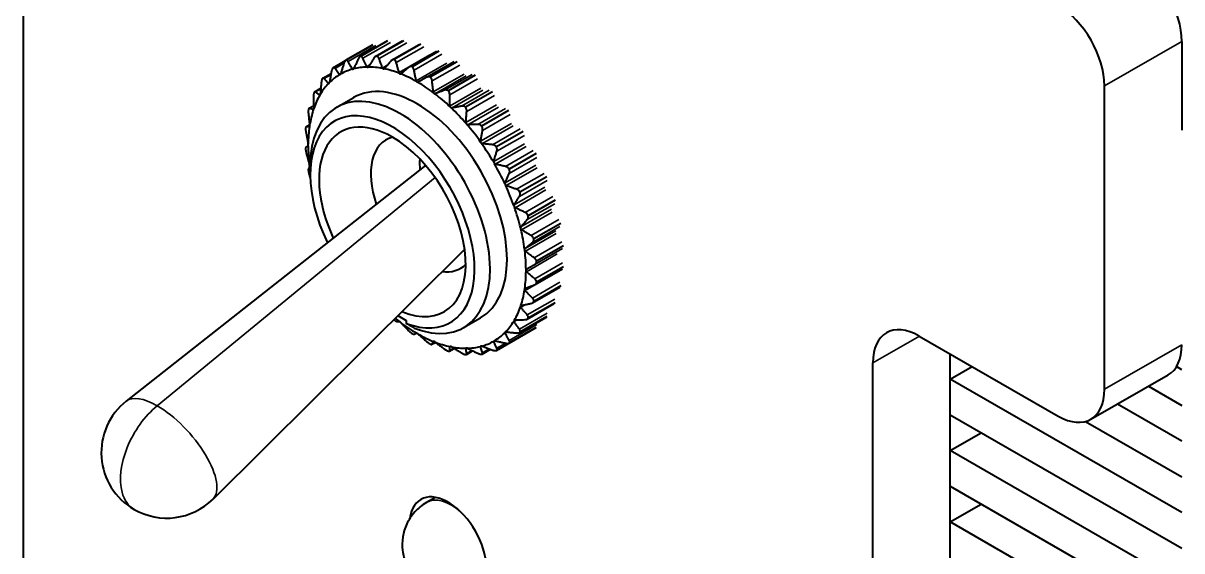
# Model space of a CAD drawing. Header units: millimetres. Extents: x 12 to 1415, y 12 to 997.
# Drawn here: x 965.08 to 996.9, y 813.14 to 827.64 of the extents above; entities that cross this region are included whole.
import ezdxf

# ---------------------------------------------------------------- set-up
doc = ezdxf.new("R2010")
doc.units = ezdxf.units.MM
doc.header["$LTSCALE"] = 1.2
doc.layers.add('가시적인 것(ISO)', color=7, linetype='Continuous', lineweight=40)
doc.layers.add('가시적인 좁은 것(ISO)', color=7, linetype='Continuous', lineweight=35)

msp = doc.modelspace()

# ---------------------------------------------------------------- linework, layer by layer
at = {"layer": '가시적인 것(ISO)'}
for p, q in [((965.076, 843.02), (965.076, 673.661)), ((973.936, 826.618), (974.674, 827.043)), ((974.676, 827.045), (973.938, 826.619)), ((974.325, 826.719), (975.065, 827.145)), ((975.08, 827.151), (974.342, 826.726)), ((974.753, 826.722), (975.495, 827.15)), ((975.525, 827.157), (974.787, 826.732)), ((975.208, 826.627), (975.955, 827.057)), ((976, 827.062), (975.262, 826.637)), ((996.895, 827.139), (996.895, 824.696)), ((975.679, 826.436), (976.431, 826.869)), ((976.493, 826.868), (975.755, 826.443)), ((973.587, 826.416), (973.925, 826.61)), ((976.155, 826.153), (976.914, 826.59)), ((976.992, 826.581), (976.254, 826.156)), ((973.303, 826.126), (973.532, 826.258)), ((977.486, 826.207), (976.747, 825.781)), ((973.081, 825.753), (973.25, 825.85)), ((977.96, 825.755), (977.222, 825.33)), ((994.774, 817.579), (994.774, 825.918)), ((973.685, 825.326), (974.152, 825.595)), ((972.929, 825.305), (973.054, 825.377)), ((978.405, 825.236), (977.667, 824.811)), ((972.848, 824.793), (972.942, 824.847)), ((978.809, 824.665), (978.071, 824.239)), ((979.162, 824.053), (978.424, 823.628)), ((976.085, 823.696), (967.906, 817.25)), ((972.958, 823.477), (972.958, 823.722)), ((979.456, 823.417), (978.717, 822.992)), ((979.682, 822.772), (978.944, 822.347)), ((979.837, 822.134), (979.098, 821.709)), ((977.202, 821.429), (970.289, 814.56)), ((979.915, 821.519), (979.176, 821.094)), ((979.132, 820.454), (979.884, 820.888)), ((979.915, 820.942), (979.176, 820.517)), ((979.063, 819.949), (979.81, 820.379)), ((979.837, 820.417), (979.098, 819.991)), ((978.918, 819.506), (979.661, 819.934)), ((979.682, 819.956), (978.944, 819.531)), ((975.362, 819.601), (975.597, 819.466)), ((975.597, 819.466), (975.597, 819.386)), ((977.17, 819.274), (977.637, 819.542)), ((978.703, 819.136), (979.443, 819.562)), ((979.456, 819.573), (978.717, 819.147)), ((975.812, 819.087), (975.872, 819.121)), ((978.073, 818.646), (978.812, 819.071)), ((978.421, 818.848), (979.16, 819.273)), ((979.162, 819.275), (978.424, 818.849)), ((976.302, 818.812), (976.396, 818.866)), ((989.683, 819.039), (993.501, 816.84)), ((976.784, 818.627), (976.91, 818.699)), ((977.247, 818.536), (977.417, 818.634)), ((977.681, 818.543), (977.911, 818.675)), ((990.531, 817.854), (990.531, 818.55)), ((990.531, 644.011), (990.531, 818.55)), ((988.41, 642.789), (988.41, 818.3)), ((990.531, 817.854), (991.136, 818.202)), ((996.895, 818.114), (996.748, 818.198)), ((996.895, 814.19), (990.531, 817.854)), ((994.399, 816.752), (996.521, 817.974)), ((995.978, 817.661), (996.895, 817.133)), ((996.895, 816.152), (995.126, 817.17)), ((990.531, 816.873), (996.895, 813.208)), ((990.531, 815.892), (990.531, 816.873)), ((994.254, 816.692), (996.895, 815.171)), ((990.531, 815.892), (991.383, 816.383)), ((996.895, 812.227), (990.531, 815.892)), ((990.531, 814.911), (996.895, 811.246)), ((990.531, 813.93), (990.531, 814.911)), ((976.397, 814.605), (976.154, 814.465)), ((990.531, 813.93), (991.383, 814.421)), ((996.895, 810.265), (990.531, 813.93))]:
    msp.add_line(p, q, dxfattribs=at)
for centre, radius, start, end in [((977.973, 823.766), 2.01, 176.0066, 184.5852), ((969.02, 815.836), 1.8, 128.2415, 240.064), ((969.02, 815.836), 1.8, 240.064, 314.8186)]:
    msp.add_arc(centre, radius, start, end, dxfattribs=at)
for centre, major_axis, ratio, start_param, end_param in [((995.623, 827.872), (-0.898, 1.56), 0.578093, 3.928925, 5.499721), ((993.501, 826.651), (0.898, -1.56), 0.578093, 0.787332, 2.358128), ((975.894, 822.568), (-2.111, 3.666), 0.578093, 6.13375, 6.279408), ((974.113, 826.428), (0.0299, -0.052), 0.578093, 5.713652, 6.542426), ((975.894, 822.568), (-2.111, 3.666), 0.578093, 5.976671, 6.122328), ((974.519, 826.482), (0.0299, -0.052), 0.578093, 5.556573, 6.385347), ((975.894, 822.568), (-2.111, 3.666), 0.578093, 5.819591, 5.965249), ((974.958, 826.439), (0.0299, -0.052), 0.578093, 5.399493, 6.228267), ((975.894, 822.568), (-2.111, 3.666), 0.578093, 5.662512, 5.808169), ((975.894, 822.568), (-2.111, 3.666), 0.578093, 0.007645, 0.153302), ((973.752, 826.279), (0.0299, -0.052), 0.578093, 5.870732, 6.699506), ((975.894, 822.568), (-1.743, 3.026), 0.578093, 3.141593, 6.283185), ((975.42, 826.301), (0.0299, -0.052), 0.578093, 5.242413, 6.071188), ((975.894, 822.568), (-2.111, 3.666), 0.578093, 5.505432, 5.651089), ((975.428, 822.3), (-1.743, 3.026), 0.578093, 2.513391, 7.070517), ((975.894, 822.568), (-2.111, 3.666), 0.578093, 0.164724, 0.310382), ((973.443, 826.039), (0.0299, -0.052), 0.578093, 6.027812, 6.856586), ((975.894, 826.072), (0.0299, -0.052), 0.578093, 5.085334, 5.914108), ((975.894, 822.568), (-2.111, 3.666), 0.578093, 5.348352, 5.49401), ((976.368, 825.755), (0.0299, -0.052), 0.578093, 4.928254, 5.757028), ((975.894, 822.568), (-2.111, 3.666), 0.578093, 0.321804, 0.467462), ((973.195, 825.713), (0.0299, -0.052), 0.578093, 6.184891, 7.013665), ((975.894, 822.568), (-2.111, 3.666), 0.578093, 5.191273, 5.33693), ((975.215, 822.178), (1.593, -2.766), 0.578093, 5.669711, 10.87186), ((975.894, 822.568), (2.111, -3.666), 0.578093, 3.620476, 3.766134), ((973.013, 825.31), (0.0299, -0.052), 0.578093, 0.058786, 0.88756), ((976.831, 825.361), (0.0299, -0.052), 0.578093, 4.771175, 5.599949), ((975.894, 822.568), (-2.111, 3.666), 0.578093, 5.034193, 5.179851), ((975.894, 822.568), (2.111, -3.666), 0.578093, 3.777556, 3.923213), ((972.902, 824.84), (0.0299, -0.052), 0.578093, 0.215865, 1.044639), ((975.215, 822.178), (-1.422, 2.47), 0.578093, 5.499721, 7.704882), ((977.27, 824.898), (0.0299, -0.052), 0.578093, 4.614095, 5.442869), ((975.894, 822.568), (-2.111, 3.666), 0.578093, 4.877113, 5.022771), ((976.064, 822.666), (-1.018, 1.768), 0.578093, 6.124504, 7.534505), ((975.215, 822.178), (1.422, -2.47), 0.578093, 5.630523, 8.641314), ((972.864, 824.313), (0.0299, -0.052), 0.578093, 0.372945, 1.201719), ((975.894, 822.568), (2.111, -3.666), 0.578093, 3.934636, 4.080293), ((977.675, 824.377), (0.0299, -0.052), 0.578093, 4.457015, 5.285789), ((975.894, 822.568), (-2.111, 3.666), 0.578093, 4.720034, 4.865691), ((978.037, 823.812), (0.0299, -0.052), 0.578093, 4.299936, 5.12871), ((972.902, 823.744), (-0.0299, 0.052), 0.578093, 3.671617, 4.500391), ((975.894, 822.568), (2.111, -3.666), 0.578093, 4.091715, 4.121261), ((976.872, 822.79), (-0.796, 0.898), 0.409351, 6.148783, 6.259669), ((975.894, 822.568), (-2.111, 3.666), 0.578093, 4.562954, 4.708612), ((978.345, 823.216), (0.0299, -0.052), 0.578093, 4.142856, 4.97163), ((975.894, 822.568), (-2.111, 3.666), 0.578093, 4.405875, 4.551532), ((978.594, 822.604), (0.0299, -0.052), 0.578093, 3.985776, 4.81455), ((975.894, 822.568), (-2.111, 3.666), 0.578093, 4.248795, 4.394452), ((978.776, 821.992), (0.0299, -0.052), 0.578093, 3.828697, 4.657471), ((975.894, 822.568), (-2.111, 3.666), 0.578093, 4.091715, 4.237373), ((978.887, 821.393), (0.0299, -0.052), 0.578093, 3.671617, 4.500391), ((975.894, 822.568), (-2.111, 3.666), 0.578093, 3.934636, 4.080293), ((976.064, 822.666), (1.018, -1.768), 0.578093, 5.866062, 6.441867), ((975.894, 822.568), (-2.111, 3.666), 0.578093, 3.777556, 3.923213), ((978.924, 820.824), (-0.0299, 0.052), 0.578093, 0.372945, 1.201719), ((978.887, 820.297), (-0.0299, 0.052), 0.578093, 0.215865, 1.044639), ((975.894, 822.568), (-2.111, 3.666), 0.578093, 3.620476, 3.766134), ((975.894, 822.568), (2.111, -3.666), 0.578093, 0.321804, 0.467462), ((978.776, 819.827), (-0.0299, 0.052), 0.578093, 0.058786, 0.88756), ((975.894, 822.568), (2.111, -3.666), 0.578093, 5.296398, 5.33693), ((975.42, 819.381), (-0.0299, 0.052), 0.578093, 4.928254, 5.757028), ((975.894, 822.568), (2.111, -3.666), 0.578093, 5.348352, 5.49401), ((975.894, 822.568), (2.111, -3.666), 0.578093, 0.164724, 0.310382), ((978.594, 819.424), (-0.0299, 0.052), 0.578093, 6.184891, 7.013665), ((975.894, 819.065), (-0.0299, 0.052), 0.578093, 5.085334, 5.914108), ((975.894, 822.568), (2.111, -3.666), 0.578093, 5.505432, 5.651089), ((975.894, 822.568), (2.111, -3.666), 0.578093, 0.007645, 0.153302), ((978.345, 819.098), (-0.0299, 0.052), 0.578093, 6.027812, 6.856586), ((989.683, 817.568), (-0.898, 1.56), 0.578093, 5.499721, 7.070517), ((976.368, 818.836), (-0.0299, 0.052), 0.578093, 5.242413, 6.071188), ((975.894, 822.568), (2.111, -3.666), 0.578093, 5.662512, 5.808169), ((976.831, 818.698), (-0.0299, 0.052), 0.578093, 5.399493, 6.228267), ((975.894, 822.568), (2.111, -3.666), 0.578093, 5.819591, 5.965249), ((975.894, 822.568), (2.111, -3.666), 0.578093, 5.976671, 6.122328), ((977.675, 818.709), (-0.0299, 0.052), 0.578093, 5.713652, 6.542426), ((975.894, 822.568), (2.111, -3.666), 0.578093, 6.13375, 6.279408), ((978.037, 818.858), (-0.0299, 0.052), 0.578093, 5.870732, 6.699506), ((995.623, 819.533), (0.898, -1.56), 0.578093, 0, 0.787332), ((977.27, 818.655), (-0.0299, 0.052), 0.578093, 5.556573, 6.385347), ((993.501, 818.312), (0.898, -1.56), 0.578093, 5.499721, 7.070517), ((976.743, 813.247), (-0.749, 1.3), 0.578093, 2.493727, 6.931051)]:
    msp.add_ellipse(centre, major_axis=major_axis, ratio=ratio, start_param=start_param, end_param=end_param, dxfattribs=at)
for points in [[(974.342, 826.726), (974.336, 826.725), (974.324, 826.72), (974.307, 826.706), (974.29, 826.686), (974.28, 826.668), (974.276, 826.658)], [(974.405, 826.675), (974.401, 826.684), (974.392, 826.699), (974.376, 826.715), (974.36, 826.725), (974.348, 826.726), (974.342, 826.726)], [(974.71, 826.679), (974.693, 826.652), (974.66, 826.599), (974.611, 826.522), (974.58, 826.471), (974.564, 826.446)], [(974.787, 826.732), (974.78, 826.732), (974.767, 826.73), (974.747, 826.72), (974.728, 826.704), (974.716, 826.688), (974.71, 826.679)], [(974.85, 826.665), (974.847, 826.675), (974.838, 826.693), (974.823, 826.713), (974.806, 826.726), (974.793, 826.731), (974.787, 826.732)], [(973.585, 826.414), (973.58, 826.41), (973.572, 826.4), (973.56, 826.379), (973.55, 826.353), (973.545, 826.331), (973.543, 826.32)], [(973.641, 826.397), (973.637, 826.403), (973.628, 826.413), (973.613, 826.421), (973.599, 826.421), (973.589, 826.417), (973.585, 826.414)], [(973.757, 826.233), (973.744, 826.251), (973.719, 826.286), (973.681, 826.34), (973.655, 826.378), (973.641, 826.397)], [(973.884, 826.537), (973.874, 826.505), (973.854, 826.441), (973.826, 826.348), (973.808, 826.288), (973.799, 826.258)], [(973.938, 826.619), (973.933, 826.617), (973.922, 826.609), (973.908, 826.591), (973.894, 826.568), (973.887, 826.548), (973.884, 826.537)], [(973.999, 826.585), (973.995, 826.592), (973.985, 826.605), (973.97, 826.617), (973.954, 826.622), (973.943, 826.621), (973.938, 826.619)], [(974.112, 826.386), (974.1, 826.408), (974.075, 826.45), (974.037, 826.516), (974.012, 826.562), (973.999, 826.585)], [(974.112, 826.386), (974.113, 826.385), (974.115, 826.381), (974.119, 826.378), (974.121, 826.376), (974.122, 826.375)], [(974.15, 826.382), (974.151, 826.384), (974.154, 826.387), (974.157, 826.393), (974.159, 826.397), (974.16, 826.399)], [(974.276, 826.658), (974.262, 826.628), (974.236, 826.569), (974.197, 826.483), (974.173, 826.427), (974.16, 826.399)], [(974.511, 826.446), (974.499, 826.47), (974.476, 826.52), (974.441, 826.596), (974.417, 826.648), (974.405, 826.675)], [(974.511, 826.446), (974.512, 826.444), (974.514, 826.44), (974.517, 826.435), (974.52, 826.433), (974.521, 826.431)], [(974.552, 826.432), (974.553, 826.433), (974.556, 826.436), (974.56, 826.44), (974.563, 826.444), (974.564, 826.446)], [(974.944, 826.41), (974.934, 826.437), (974.913, 826.492), (974.882, 826.578), (974.861, 826.636), (974.85, 826.665)], [(974.944, 826.41), (974.945, 826.407), (974.947, 826.403), (974.95, 826.397), (974.952, 826.394), (974.954, 826.393)], [(974.986, 826.386), (974.988, 826.387), (974.991, 826.389), (974.996, 826.393), (974.999, 826.396), (975.001, 826.398)], [(975.176, 826.6), (975.155, 826.577), (975.115, 826.531), (975.057, 826.463), (975.02, 826.42), (975.001, 826.398)], [(975.262, 826.637), (975.255, 826.638), (975.241, 826.639), (975.219, 826.634), (975.197, 826.621), (975.183, 826.608), (975.176, 826.6)], [(975.323, 826.556), (975.32, 826.567), (975.313, 826.587), (975.298, 826.61), (975.281, 826.627), (975.268, 826.634), (975.262, 826.637)], [(975.401, 826.279), (975.392, 826.309), (975.375, 826.369), (975.349, 826.461), (975.332, 826.524), (975.323, 826.556)], [(975.661, 826.423), (975.638, 826.404), (975.592, 826.366), (975.525, 826.31), (975.481, 826.274), (975.46, 826.256)], [(975.755, 826.443), (975.748, 826.446), (975.733, 826.45), (975.709, 826.448), (975.685, 826.44), (975.669, 826.43), (975.661, 826.423)], [(975.812, 826.35), (975.81, 826.361), (975.804, 826.383), (975.791, 826.409), (975.774, 826.43), (975.762, 826.439), (975.755, 826.443)], [(973.291, 826.116), (973.288, 826.111), (973.281, 826.099), (973.273, 826.075), (973.266, 826.046), (973.264, 826.024), (973.263, 826.012)], [(973.342, 826.116), (973.337, 826.121), (973.329, 826.128), (973.316, 826.131), (973.303, 826.127), (973.295, 826.121), (973.291, 826.116)], [(973.455, 825.99), (973.443, 826.003), (973.418, 826.03), (973.38, 826.072), (973.355, 826.101), (973.342, 826.116)], [(973.543, 826.32), (973.537, 826.286), (973.524, 826.219), (973.507, 826.121), (973.496, 826.057), (973.49, 826.026)], [(973.757, 826.233), (973.758, 826.232), (973.76, 826.229), (973.764, 826.226), (973.766, 826.225), (973.767, 826.225)], [(973.791, 826.239), (973.792, 826.24), (973.794, 826.244), (973.797, 826.25), (973.799, 826.255), (973.799, 826.258)], [(975.401, 826.279), (975.401, 826.277), (975.403, 826.272), (975.406, 826.265), (975.408, 826.262), (975.41, 826.26)], [(975.443, 826.247), (975.445, 826.247), (975.449, 826.249), (975.454, 826.252), (975.458, 826.254), (975.46, 826.256)], [(975.869, 826.057), (975.863, 826.088), (975.85, 826.152), (975.831, 826.25), (975.819, 826.316), (975.812, 826.35)], [(975.869, 826.057), (975.87, 826.054), (975.871, 826.049), (975.874, 826.042), (975.876, 826.038), (975.877, 826.036)], [(976.155, 826.153), (976.129, 826.138), (976.077, 826.108), (976.002, 826.065), (975.953, 826.036), (975.929, 826.023)], [(976.254, 826.156), (976.247, 826.16), (976.232, 826.166), (976.207, 826.169), (976.181, 826.165), (976.163, 826.158), (976.155, 826.153)], [(976.306, 826.052), (976.305, 826.064), (976.3, 826.086), (976.289, 826.115), (976.273, 826.138), (976.261, 826.151), (976.254, 826.156)], [(976.339, 825.749), (976.335, 825.782), (976.328, 825.847), (976.317, 825.948), (976.309, 826.017), (976.306, 826.052)], [(973.065, 825.733), (973.062, 825.726), (973.058, 825.712), (973.053, 825.685), (973.049, 825.655), (973.049, 825.632), (973.049, 825.62)], [(973.107, 825.749), (973.103, 825.752), (973.095, 825.756), (973.084, 825.755), (973.074, 825.747), (973.068, 825.738), (973.065, 825.733)], [(973.213, 825.662), (973.201, 825.671), (973.178, 825.69), (973.143, 825.719), (973.119, 825.739), (973.107, 825.749)], [(973.263, 826.012), (973.26, 825.977), (973.254, 825.908), (973.247, 825.807), (973.242, 825.741), (973.24, 825.708)], [(973.455, 825.99), (973.456, 825.989), (973.458, 825.987), (973.461, 825.985), (973.463, 825.984), (973.464, 825.984)], [(973.485, 826.005), (973.485, 826.007), (973.487, 826.011), (973.489, 826.018), (973.49, 826.023), (973.49, 826.026)], [(975.911, 826.017), (975.913, 826.017), (975.917, 826.018), (975.923, 826.019), (975.927, 826.021), (975.929, 826.023)], [(976.339, 825.749), (976.339, 825.747), (976.34, 825.741), (976.342, 825.734), (976.344, 825.73), (976.345, 825.727)], [(976.644, 825.796), (976.616, 825.785), (976.559, 825.764), (976.478, 825.734), (976.425, 825.714), (976.398, 825.704)], [(976.747, 825.781), (976.74, 825.787), (976.725, 825.796), (976.7, 825.803), (976.673, 825.804), (976.654, 825.799), (976.644, 825.796)], [(976.791, 825.67), (976.791, 825.682), (976.789, 825.704), (976.78, 825.735), (976.766, 825.761), (976.754, 825.775), (976.747, 825.781)], [(973.049, 825.62), (973.05, 825.585), (973.051, 825.515), (973.053, 825.413), (973.055, 825.347), (973.056, 825.314)], [(973.213, 825.662), (973.214, 825.661), (973.216, 825.66), (973.219, 825.66), (973.221, 825.66), (973.222, 825.66)], [(973.237, 825.686), (973.238, 825.688), (973.238, 825.693), (973.239, 825.7), (973.24, 825.706), (973.24, 825.708)], [(976.379, 825.702), (976.381, 825.702), (976.385, 825.701), (976.392, 825.702), (976.396, 825.704), (976.398, 825.704)], [(976.798, 825.363), (976.797, 825.396), (976.795, 825.463), (976.793, 825.565), (976.792, 825.634), (976.791, 825.67)], [(972.91, 825.272), (972.909, 825.265), (972.907, 825.249), (972.905, 825.221), (972.905, 825.189), (972.907, 825.166), (972.908, 825.155)], [(972.908, 825.155), (972.912, 825.12), (972.919, 825.051), (972.93, 824.95), (972.937, 824.884), (972.941, 824.852)], [(972.943, 825.305), (972.94, 825.306), (972.933, 825.307), (972.924, 825.302), (972.916, 825.29), (972.912, 825.279), (972.91, 825.272)], [(973.037, 825.259), (973.027, 825.263), (973.006, 825.273), (972.975, 825.289), (972.954, 825.299), (972.943, 825.305)], [(973.037, 825.259), (973.038, 825.258), (973.04, 825.258), (973.042, 825.258), (973.044, 825.259), (973.044, 825.259)], [(973.055, 825.291), (973.055, 825.293), (973.056, 825.298), (973.056, 825.306), (973.056, 825.311), (973.056, 825.314)], [(976.798, 825.363), (976.798, 825.361), (976.798, 825.355), (976.8, 825.348), (976.801, 825.343), (976.802, 825.341)], [(976.835, 825.31), (976.837, 825.309), (976.841, 825.308), (976.848, 825.308), (976.853, 825.309), (976.855, 825.309)], [(977.117, 825.36), (977.087, 825.354), (977.027, 825.342), (976.94, 825.325), (976.883, 825.314), (976.855, 825.309)], [(977.222, 825.33), (977.215, 825.336), (977.201, 825.347), (977.175, 825.358), (977.147, 825.363), (977.127, 825.362), (977.117, 825.36)], [(977.257, 825.212), (977.258, 825.224), (977.258, 825.247), (977.251, 825.278), (977.239, 825.306), (977.228, 825.322), (977.222, 825.33)], [(977.235, 824.909), (977.237, 824.941), (977.241, 825.007), (977.249, 825.108), (977.254, 825.177), (977.257, 825.212)], [(972.854, 824.794), (972.851, 824.795), (972.846, 824.793), (972.84, 824.783), (972.835, 824.768), (972.833, 824.755), (972.832, 824.747)], [(972.932, 824.789), (972.923, 824.789), (972.906, 824.79), (972.88, 824.792), (972.863, 824.794), (972.854, 824.794)], [(972.932, 824.789), (972.933, 824.789), (972.934, 824.789), (972.936, 824.79), (972.937, 824.792), (972.937, 824.793)], [(972.943, 824.829), (972.943, 824.831), (972.943, 824.836), (972.942, 824.844), (972.942, 824.849), (972.941, 824.852)], [(977.235, 824.909), (977.234, 824.906), (977.234, 824.901), (977.235, 824.893), (977.236, 824.888), (977.237, 824.886)], [(977.267, 824.85), (977.269, 824.849), (977.274, 824.848), (977.281, 824.846), (977.286, 824.846), (977.288, 824.846)], [(977.562, 824.857), (977.53, 824.856), (977.468, 824.853), (977.377, 824.85), (977.317, 824.847), (977.288, 824.846)], [(977.667, 824.811), (977.661, 824.819), (977.647, 824.832), (977.622, 824.847), (977.593, 824.856), (977.573, 824.857), (977.562, 824.857)], [(977.691, 824.691), (977.693, 824.702), (977.695, 824.725), (977.692, 824.757), (977.682, 824.786), (977.673, 824.803), (977.667, 824.811)], [(972.832, 824.747), (972.832, 824.739), (972.832, 824.722), (972.833, 824.692), (972.837, 824.66), (972.84, 824.638), (972.843, 824.627)], [(972.843, 824.627), (972.849, 824.593), (972.862, 824.526), (972.881, 824.428), (972.893, 824.365), (972.9, 824.334)], [(977.638, 824.396), (977.644, 824.428), (977.655, 824.492), (977.673, 824.59), (977.685, 824.657), (977.691, 824.691)], [(972.843, 824.231), (972.84, 824.23), (972.837, 824.225), (972.833, 824.211), (972.832, 824.193), (972.832, 824.178), (972.832, 824.17)], [(972.832, 824.17), (972.833, 824.161), (972.835, 824.143), (972.84, 824.113), (972.846, 824.082), (972.851, 824.06), (972.854, 824.049)], [(972.9, 824.264), (972.893, 824.261), (972.881, 824.253), (972.862, 824.242), (972.849, 824.235), (972.843, 824.231)], [(972.903, 824.311), (972.903, 824.313), (972.902, 824.318), (972.901, 824.326), (972.9, 824.331), (972.9, 824.334)], [(972.9, 824.264), (972.9, 824.265), (972.901, 824.266), (972.902, 824.268), (972.903, 824.27), (972.903, 824.271)], [(977.638, 824.396), (977.638, 824.394), (977.637, 824.388), (977.637, 824.381), (977.638, 824.376), (977.639, 824.373)], [(977.666, 824.334), (977.668, 824.333), (977.673, 824.331), (977.679, 824.329), (977.684, 824.328), (977.687, 824.328)], [(977.968, 824.299), (977.936, 824.302), (977.872, 824.308), (977.778, 824.318), (977.717, 824.324), (977.687, 824.328)], [(978.071, 824.239), (978.065, 824.247), (978.052, 824.262), (978.028, 824.28), (978, 824.293), (977.979, 824.298), (977.968, 824.299)], [(978.084, 824.118), (978.087, 824.129), (978.091, 824.151), (978.091, 824.183), (978.084, 824.213), (978.076, 824.231), (978.071, 824.239)], [(972.854, 824.049), (972.863, 824.017), (972.88, 823.954), (972.906, 823.862), (972.923, 823.802), (972.932, 823.772)], [(977.999, 823.839), (977.999, 823.837), (977.998, 823.832), (977.997, 823.824), (977.997, 823.819), (977.997, 823.817)], [(977.999, 823.839), (978.008, 823.869), (978.026, 823.93), (978.054, 824.023), (978.074, 824.086), (978.084, 824.118)], [(972.908, 823.627), (972.907, 823.625), (972.905, 823.617), (972.905, 823.601), (972.907, 823.58), (972.909, 823.563), (972.91, 823.555)], [(972.941, 823.698), (972.937, 823.69), (972.93, 823.675), (972.919, 823.651), (972.912, 823.635), (972.908, 823.627)], [(972.91, 823.555), (972.912, 823.546), (972.916, 823.527), (972.924, 823.497), (972.933, 823.467), (972.94, 823.447), (972.943, 823.437)], [(972.937, 823.75), (972.937, 823.752), (972.936, 823.757), (972.934, 823.765), (972.933, 823.77), (972.932, 823.772)], [(972.941, 823.698), (972.942, 823.699), (972.942, 823.7), (972.943, 823.704), (972.943, 823.706), (972.943, 823.708)], [(978.021, 823.775), (978.023, 823.774), (978.027, 823.771), (978.034, 823.768), (978.039, 823.766), (978.042, 823.766)], [(978.326, 823.699), (978.293, 823.707), (978.228, 823.722), (978.133, 823.744), (978.072, 823.758), (978.042, 823.766)], [(978.309, 823.251), (978.321, 823.278), (978.346, 823.334), (978.384, 823.42), (978.411, 823.479), (978.424, 823.509)], [(978.424, 823.628), (978.419, 823.636), (978.407, 823.652), (978.385, 823.673), (978.358, 823.689), (978.337, 823.697), (978.326, 823.699)], [(978.424, 823.509), (978.429, 823.519), (978.435, 823.54), (978.438, 823.57), (978.434, 823.6), (978.428, 823.619), (978.424, 823.628)], [(972.943, 823.437), (972.949, 823.422), (972.954, 823.407), (972.96, 823.392)], [(978.309, 823.251), (978.308, 823.248), (978.306, 823.244), (978.304, 823.237), (978.304, 823.232), (978.304, 823.229)], [(978.324, 823.186), (978.326, 823.184), (978.33, 823.181), (978.337, 823.177), (978.341, 823.175), (978.344, 823.174)], [(978.625, 823.073), (978.593, 823.085), (978.529, 823.107), (978.435, 823.141), (978.374, 823.163), (978.344, 823.174)], [(978.559, 822.646), (978.574, 822.67), (978.606, 822.721), (978.654, 822.798), (978.688, 822.851), (978.705, 822.878)], [(978.717, 822.992), (978.713, 823.001), (978.703, 823.018), (978.683, 823.04), (978.657, 823.06), (978.636, 823.069), (978.625, 823.073)], [(978.705, 822.878), (978.71, 822.887), (978.719, 822.906), (978.725, 822.935), (978.725, 822.964), (978.721, 822.983), (978.717, 822.992)], [(978.559, 822.646), (978.557, 822.644), (978.555, 822.639), (978.553, 822.633), (978.552, 822.628), (978.552, 822.626)], [(978.567, 822.582), (978.569, 822.58), (978.572, 822.577), (978.579, 822.572), (978.583, 822.569), (978.586, 822.568)], [(978.86, 822.436), (978.828, 822.451), (978.766, 822.481), (978.674, 822.525), (978.615, 822.554), (978.586, 822.568)], [(978.743, 822.039), (978.762, 822.06), (978.799, 822.104), (978.858, 822.171), (978.898, 822.217), (978.918, 822.241)], [(978.944, 822.347), (978.941, 822.356), (978.933, 822.373), (978.914, 822.397), (978.89, 822.419), (978.871, 822.431), (978.86, 822.436)], [(978.918, 822.241), (978.925, 822.248), (978.936, 822.265), (978.946, 822.292), (978.949, 822.319), (978.946, 822.338), (978.944, 822.347)], [(978.743, 822.039), (978.742, 822.037), (978.739, 822.033), (978.736, 822.027), (978.734, 822.023), (978.734, 822.021)], [(978.744, 821.977), (978.746, 821.975), (978.749, 821.972), (978.755, 821.967), (978.759, 821.963), (978.762, 821.962)], [(979.024, 821.803), (978.993, 821.821), (978.934, 821.857), (978.846, 821.91), (978.79, 821.945), (978.762, 821.962)], [(978.858, 821.445), (978.879, 821.463), (978.923, 821.499), (978.99, 821.555), (979.036, 821.593), (979.059, 821.612)], [(979.098, 821.709), (979.096, 821.718), (979.09, 821.735), (979.074, 821.76), (979.052, 821.784), (979.034, 821.797), (979.024, 821.803)], [(979.059, 821.612), (979.067, 821.619), (979.08, 821.633), (979.093, 821.657), (979.1, 821.683), (979.1, 821.7), (979.098, 821.709)], [(978.858, 821.445), (978.856, 821.443), (978.853, 821.44), (978.849, 821.435), (978.847, 821.431), (978.846, 821.429)], [(978.851, 821.387), (978.852, 821.385), (978.855, 821.381), (978.861, 821.376), (978.865, 821.372), (978.867, 821.371)], [(979.113, 821.191), (979.084, 821.211), (979.028, 821.252), (978.946, 821.312), (978.893, 821.351), (978.867, 821.371)], [(978.899, 820.879), (978.923, 820.893), (978.972, 820.921), (979.047, 820.964), (979.099, 820.994), (979.125, 821.009)], [(979.176, 821.094), (979.175, 821.102), (979.171, 821.119), (979.158, 821.145), (979.139, 821.169), (979.122, 821.184), (979.113, 821.191)], [(979.125, 821.009), (979.133, 821.014), (979.149, 821.026), (979.165, 821.046), (979.174, 821.069), (979.177, 821.086), (979.176, 821.094)], [(978.899, 820.879), (978.897, 820.877), (978.894, 820.875), (978.889, 820.871), (978.886, 820.867), (978.885, 820.866)], [(978.885, 820.826), (978.886, 820.824), (978.889, 820.82), (978.894, 820.815), (978.897, 820.811), (978.899, 820.809)], [(979.125, 820.613), (979.099, 820.636), (979.047, 820.68), (978.972, 820.745), (978.923, 820.788), (978.899, 820.809)], [(978.867, 820.354), (978.865, 820.353), (978.861, 820.352), (978.855, 820.348), (978.852, 820.346), (978.851, 820.344)], [(978.867, 820.354), (978.893, 820.364), (978.946, 820.383), (979.028, 820.414), (979.084, 820.435), (979.113, 820.445)], [(979.113, 820.445), (979.122, 820.449), (979.139, 820.458), (979.158, 820.474), (979.171, 820.494), (979.175, 820.509), (979.176, 820.517)], [(979.176, 820.517), (979.177, 820.524), (979.174, 820.54), (979.165, 820.565), (979.149, 820.59), (979.133, 820.606), (979.125, 820.613)], [(978.846, 820.308), (978.847, 820.306), (978.849, 820.303), (978.853, 820.297), (978.856, 820.293), (978.858, 820.291)], [(979.059, 820.085), (979.036, 820.109), (978.99, 820.155), (978.923, 820.224), (978.879, 820.269), (978.858, 820.291)], [(979.098, 819.991), (979.1, 819.998), (979.1, 820.013), (979.093, 820.037), (979.08, 820.061), (979.067, 820.077), (979.059, 820.085)], [(978.734, 819.846), (978.734, 819.844), (978.736, 819.84), (978.739, 819.835), (978.742, 819.831), (978.743, 819.829)], [(978.918, 819.62), (978.898, 819.644), (978.858, 819.691), (978.799, 819.761), (978.762, 819.806), (978.743, 819.829)], [(978.762, 819.884), (978.759, 819.884), (978.755, 819.883), (978.749, 819.88), (978.746, 819.879), (978.744, 819.877)], [(978.762, 819.884), (978.79, 819.89), (978.846, 819.901), (978.934, 819.918), (978.993, 819.929), (979.024, 819.935)], [(979.024, 819.935), (979.034, 819.937), (979.052, 819.943), (979.074, 819.956), (979.09, 819.972), (979.096, 819.985), (979.098, 819.991)], [(975.252, 819.491), (975.255, 819.488), (975.258, 819.485), (975.262, 819.482)], [(975.262, 819.482), (975.268, 819.477), (975.281, 819.467), (975.298, 819.455), (975.313, 819.447), (975.32, 819.445), (975.323, 819.444)], [(975.323, 819.444), (975.332, 819.443), (975.349, 819.442), (975.375, 819.44), (975.392, 819.439), (975.401, 819.438)], [(975.41, 819.435), (975.408, 819.436), (975.406, 819.437), (975.403, 819.438), (975.401, 819.438), (975.401, 819.438)], [(975.46, 819.394), (975.458, 819.395), (975.454, 819.399), (975.449, 819.404), (975.445, 819.408), (975.443, 819.41)], [(975.46, 819.394), (975.481, 819.371), (975.525, 819.326), (975.592, 819.258), (975.638, 819.211), (975.661, 819.188)], [(978.552, 819.451), (978.552, 819.449), (978.553, 819.446), (978.555, 819.44), (978.557, 819.436), (978.559, 819.435)], [(978.705, 819.228), (978.688, 819.252), (978.654, 819.298), (978.606, 819.367), (978.574, 819.412), (978.559, 819.435)], [(978.586, 819.481), (978.583, 819.481), (978.579, 819.48), (978.572, 819.479), (978.569, 819.478), (978.567, 819.477)], [(978.586, 819.481), (978.615, 819.482), (978.674, 819.484), (978.766, 819.487), (978.828, 819.49), (978.86, 819.491)], [(978.86, 819.491), (978.871, 819.492), (978.89, 819.494), (978.914, 819.503), (978.933, 819.515), (978.941, 819.526), (978.944, 819.531)], [(978.944, 819.531), (978.946, 819.537), (978.949, 819.55), (978.946, 819.572), (978.936, 819.595), (978.925, 819.612), (978.918, 819.62)], [(975.661, 819.188), (975.669, 819.18), (975.685, 819.164), (975.709, 819.143), (975.733, 819.124), (975.748, 819.113), (975.755, 819.108)], [(975.755, 819.108), (975.762, 819.104), (975.774, 819.096), (975.791, 819.088), (975.804, 819.085), (975.81, 819.086), (975.812, 819.087)], [(975.812, 819.087), (975.819, 819.091), (975.831, 819.098), (975.85, 819.109), (975.863, 819.117), (975.869, 819.12)], [(975.877, 819.12), (975.876, 819.12), (975.874, 819.121), (975.871, 819.121), (975.87, 819.121), (975.869, 819.12)], [(975.929, 819.086), (975.927, 819.088), (975.923, 819.091), (975.917, 819.096), (975.913, 819.099), (975.911, 819.1)], [(975.929, 819.086), (975.953, 819.065), (976.002, 819.022), (976.077, 818.957), (976.129, 818.912), (976.155, 818.89)], [(978.304, 819.132), (978.304, 819.131), (978.304, 819.128), (978.306, 819.123), (978.308, 819.119), (978.309, 819.117)], [(978.424, 818.92), (978.411, 818.942), (978.384, 818.987), (978.346, 819.053), (978.321, 819.096), (978.309, 819.117)], [(978.344, 819.153), (978.341, 819.153), (978.337, 819.154), (978.33, 819.153), (978.326, 819.153), (978.324, 819.153)], [(978.344, 819.153), (978.374, 819.15), (978.435, 819.143), (978.529, 819.134), (978.593, 819.127), (978.625, 819.124)], [(978.625, 819.124), (978.636, 819.123), (978.657, 819.123), (978.683, 819.127), (978.703, 819.135), (978.713, 819.143), (978.717, 819.147)], [(978.717, 819.147), (978.721, 819.152), (978.725, 819.164), (978.725, 819.183), (978.719, 819.204), (978.71, 819.22), (978.705, 819.228)], [(976.155, 818.89), (976.163, 818.882), (976.181, 818.868), (976.207, 818.849), (976.232, 818.833), (976.247, 818.824), (976.254, 818.821)], [(976.254, 818.821), (976.261, 818.818), (976.273, 818.813), (976.289, 818.809), (976.3, 818.81), (976.305, 818.814), (976.306, 818.816)], [(976.306, 818.816), (976.309, 818.824), (976.317, 818.84), (976.328, 818.864), (976.335, 818.879), (976.339, 818.887)], [(976.345, 818.89), (976.344, 818.89), (976.342, 818.89), (976.34, 818.889), (976.339, 818.888), (976.339, 818.887)], [(976.398, 818.864), (976.396, 818.866), (976.392, 818.869), (976.385, 818.873), (976.381, 818.876), (976.379, 818.877)], [(976.398, 818.864), (976.425, 818.844), (976.478, 818.805), (976.559, 818.745), (976.616, 818.704), (976.644, 818.684)], [(976.791, 818.64), (976.792, 818.652), (976.793, 818.675), (976.795, 818.71), (976.797, 818.733), (976.798, 818.745)], [(976.802, 818.751), (976.801, 818.75), (976.8, 818.749), (976.798, 818.747), (976.798, 818.746), (976.798, 818.745)], [(976.855, 818.733), (976.853, 818.735), (976.848, 818.737), (976.841, 818.741), (976.837, 818.743), (976.835, 818.744)], [(976.855, 818.733), (976.883, 818.716), (976.94, 818.682), (977.027, 818.629), (977.087, 818.593), (977.117, 818.574)], [(977.639, 818.755), (977.638, 818.754), (977.637, 818.752), (977.637, 818.748), (977.638, 818.745), (977.638, 818.744)], [(977.691, 818.582), (977.685, 818.601), (977.673, 818.637), (977.655, 818.691), (977.644, 818.726), (977.638, 818.744)], [(977.687, 818.756), (977.684, 818.757), (977.679, 818.759), (977.673, 818.761), (977.668, 818.762), (977.666, 818.762)], [(977.687, 818.756), (977.717, 818.746), (977.778, 818.723), (977.872, 818.69), (977.936, 818.667), (977.968, 818.655)], [(977.997, 818.898), (977.997, 818.897), (977.997, 818.894), (977.998, 818.89), (977.999, 818.887), (977.999, 818.885)], [(978.084, 818.703), (978.074, 818.724), (978.054, 818.765), (978.026, 818.826), (978.008, 818.865), (977.999, 818.885)], [(978.042, 818.91), (978.039, 818.91), (978.034, 818.911), (978.027, 818.912), (978.023, 818.912), (978.021, 818.912)], [(978.042, 818.91), (978.072, 818.902), (978.133, 818.888), (978.228, 818.866), (978.293, 818.851), (978.326, 818.843)], [(978.326, 818.843), (978.337, 818.841), (978.358, 818.837), (978.385, 818.837), (978.407, 818.841), (978.419, 818.846), (978.424, 818.849)], [(978.424, 818.849), (978.428, 818.853), (978.434, 818.862), (978.438, 818.878), (978.435, 818.898), (978.429, 818.912), (978.424, 818.92)], [(976.644, 818.684), (976.654, 818.677), (976.673, 818.664), (976.7, 818.648), (976.725, 818.635), (976.74, 818.629), (976.747, 818.627)], [(976.747, 818.627), (976.754, 818.625), (976.766, 818.623), (976.78, 818.624), (976.789, 818.629), (976.791, 818.636), (976.791, 818.64)], [(977.117, 818.574), (977.127, 818.568), (977.147, 818.557), (977.175, 818.545), (977.201, 818.536), (977.215, 818.533), (977.222, 818.532)], [(977.222, 818.532), (977.228, 818.532), (977.239, 818.532), (977.251, 818.537), (977.258, 818.547), (977.258, 818.556), (977.257, 818.561)], [(977.237, 818.705), (977.236, 818.704), (977.235, 818.703), (977.234, 818.7), (977.234, 818.698), (977.235, 818.696)], [(977.257, 818.561), (977.254, 818.576), (977.249, 818.607), (977.241, 818.652), (977.237, 818.682), (977.235, 818.696)], [(977.288, 818.697), (977.286, 818.698), (977.281, 818.701), (977.274, 818.703), (977.269, 818.705), (977.267, 818.705)], [(977.288, 818.697), (977.317, 818.683), (977.377, 818.654), (977.468, 818.61), (977.53, 818.58), (977.562, 818.565)], [(977.562, 818.565), (977.573, 818.56), (977.593, 818.551), (977.622, 818.542), (977.647, 818.538), (977.661, 818.537), (977.667, 818.538)], [(977.667, 818.538), (977.673, 818.539), (977.682, 818.542), (977.692, 818.552), (977.695, 818.565), (977.693, 818.576), (977.691, 818.582)], [(977.968, 818.655), (977.979, 818.651), (978, 818.645), (978.028, 818.641), (978.052, 818.64), (978.065, 818.643), (978.071, 818.645)], [(978.071, 818.645), (978.076, 818.647), (978.084, 818.653), (978.091, 818.666), (978.091, 818.683), (978.087, 818.696), (978.084, 818.703)]]:
    msp.add_open_spline(points, degree=3, dxfattribs=at)
for points, knots in [([(975.809, 819.259), (975.785, 819.274), (975.737, 819.302), (975.667, 819.344), (975.62, 819.372), (975.597, 819.386)], [0, 0, 0, 0, 0.3333333, 0.6666667, 0.9999998, 0.9999998, 0.9999998, 0.9999998]), ([(976.154, 814.465), (976.031, 814.394), (975.92, 814.303), (975.736, 814.099), (975.665, 813.987), (975.553, 813.75), (975.521, 813.629), (975.481, 813.38), (975.483, 813.26), (975.512, 813.011), (975.546, 812.893), (975.646, 812.653), (975.717, 812.536), (975.91, 812.31), (976.028, 812.2), (976.342, 812.035), (976.505, 811.973), (976.857, 811.941), (977.021, 811.949), (977.295, 812.024), (977.402, 812.068), (977.501, 812.126)], [2.354261, 2.354261, 2.354261, 2.354261, 2.539261, 2.539261, 2.736733, 2.736733, 2.973072, 2.973072, 3.2821, 3.2821, 3.703179, 3.703179, 4.238326, 4.238326, 4.756496, 4.756496, 5.108856, 5.108856, 5.346356, 5.346356, 5.495853, 5.495853, 5.495853, 5.495853])]:
    msp.add_open_spline(points, degree=3, knots=knots, dxfattribs=at)
at = {"layer": '가시적인 좁은 것(ISO)'}
for p, q in [((973.999, 826.585), (974.758, 827.022)), ((974.405, 826.675), (975.164, 827.112)), ((974.85, 826.665), (975.609, 827.103)), ((994.774, 825.918), (996.895, 827.139)), ((975.323, 826.556), (976.082, 826.993)), ((975.401, 826.279), (976.244, 826.765)), ((975.812, 826.35), (976.572, 826.787)), ((973.641, 826.397), (973.883, 826.536)), ((974.112, 826.386), (974.169, 826.42)), ((974.511, 826.446), (974.594, 826.493)), ((974.944, 826.41), (975.077, 826.486)), ((975.869, 826.057), (976.713, 826.543)), ((976.306, 826.052), (977.065, 826.489)), ((973.342, 826.116), (973.525, 826.221)), ((973.757, 826.233), (973.799, 826.258)), ((976.339, 825.749), (977.182, 826.235)), ((976.398, 825.704), (977.242, 826.19)), ((976.644, 825.796), (977.403, 826.233)), ((976.791, 825.67), (977.551, 826.107)), ((973.107, 825.749), (973.249, 825.83)), ((973.455, 825.99), (973.486, 826.007)), ((976.798, 825.363), (977.641, 825.849)), ((976.855, 825.309), (977.698, 825.795)), ((977.117, 825.36), (977.876, 825.797)), ((973.213, 825.662), (973.235, 825.675)), ((977.257, 825.212), (978.016, 825.649)), ((972.943, 825.305), (973.054, 825.368)), ((973.037, 825.259), (973.05, 825.266)), ((977.235, 824.909), (978.078, 825.394)), ((977.288, 824.846), (978.131, 825.332)), ((977.562, 824.857), (978.321, 825.294)), ((977.691, 824.691), (978.451, 825.128)), ((972.854, 824.794), (972.942, 824.845)), ((972.932, 824.789), (972.937, 824.791)), ((977.638, 824.396), (978.482, 824.882)), ((977.687, 824.328), (978.53, 824.813)), ((977.968, 824.299), (978.728, 824.736)), ((978.084, 824.118), (978.843, 824.556)), ((977.999, 823.839), (978.843, 824.325)), ((978.042, 823.766), (978.885, 824.251)), ((978.326, 823.699), (979.085, 824.136)), ((978.424, 823.509), (979.183, 823.946)), ((978.309, 823.251), (979.152, 823.736)), ((978.344, 823.174), (979.187, 823.66)), ((978.625, 823.073), (979.385, 823.51)), ((976.389, 823.395), (968.756, 817.123)), ((978.705, 822.878), (979.464, 823.315)), ((978.559, 822.646), (979.402, 823.131)), ((978.586, 822.568), (979.429, 823.054)), ((978.86, 822.436), (979.619, 822.873)), ((978.918, 822.241), (979.677, 822.678)), ((978.743, 822.039), (979.587, 822.524)), ((978.762, 821.962), (979.605, 822.448)), ((979.024, 821.803), (979.783, 822.24)), ((978.858, 821.445), (979.701, 821.93)), ((979.059, 821.612), (979.818, 822.05)), ((978.867, 821.371), (979.71, 821.856)), ((979.113, 821.191), (979.872, 821.628)), ((978.899, 820.879), (979.743, 821.364)), ((978.899, 820.809), (979.743, 821.295)), ((979.125, 821.009), (979.884, 821.446)), ((979.125, 820.613), (979.884, 821.05)), ((978.858, 820.291), (979.701, 820.777)), ((979.059, 820.085), (979.818, 820.522)), ((978.918, 819.62), (979.677, 820.057)), ((978.743, 819.829), (978.878, 819.907)), ((978.559, 819.435), (978.642, 819.483)), ((978.705, 819.228), (979.464, 819.665)), ((975.812, 819.087), (975.872, 819.121)), ((978.309, 819.117), (978.367, 819.151)), ((978.424, 818.92), (979.183, 819.357)), ((976.306, 818.816), (976.394, 818.867)), ((976.339, 818.887), (976.344, 818.89)), ((976.798, 818.745), (976.811, 818.752)), ((977.638, 818.744), (977.669, 818.761)), ((977.999, 818.885), (978.042, 818.91)), ((978.084, 818.703), (978.327, 818.843)), ((988.41, 818.3), (989.688, 819.036)), ((996.895, 818.8), (994.774, 817.579)), ((976.791, 818.64), (976.903, 818.704)), ((977.235, 818.696), (977.257, 818.709)), ((977.257, 818.561), (977.4, 818.643)), ((977.691, 818.582), (977.876, 818.688))]:
    msp.add_line(p, q, dxfattribs=at)
for centre, major_axis, ratio, start_param, end_param in [((969.085, 815.893), (-1.192, 1.346), 0.409351, 5.398602, 6.259669), ((969.02, 815.836), (-0.898, -1.56), 0.578093, 4.134495, 5.757653), ((969.085, 815.893), (1.192, -1.346), 0.409351, 0.023516, 2.25701), ((969.02, 815.836), (-0.898, -1.56), 0.578093, 5.757653, 6.283185), ((976.828, 813.295), (-0.674, 1.17), 0.578093, 5.223794, 6.283185)]:
    msp.add_ellipse(centre, major_axis=major_axis, ratio=ratio, start_param=start_param, end_param=end_param, dxfattribs=at)

doc.saveas('drawing.dxf')
